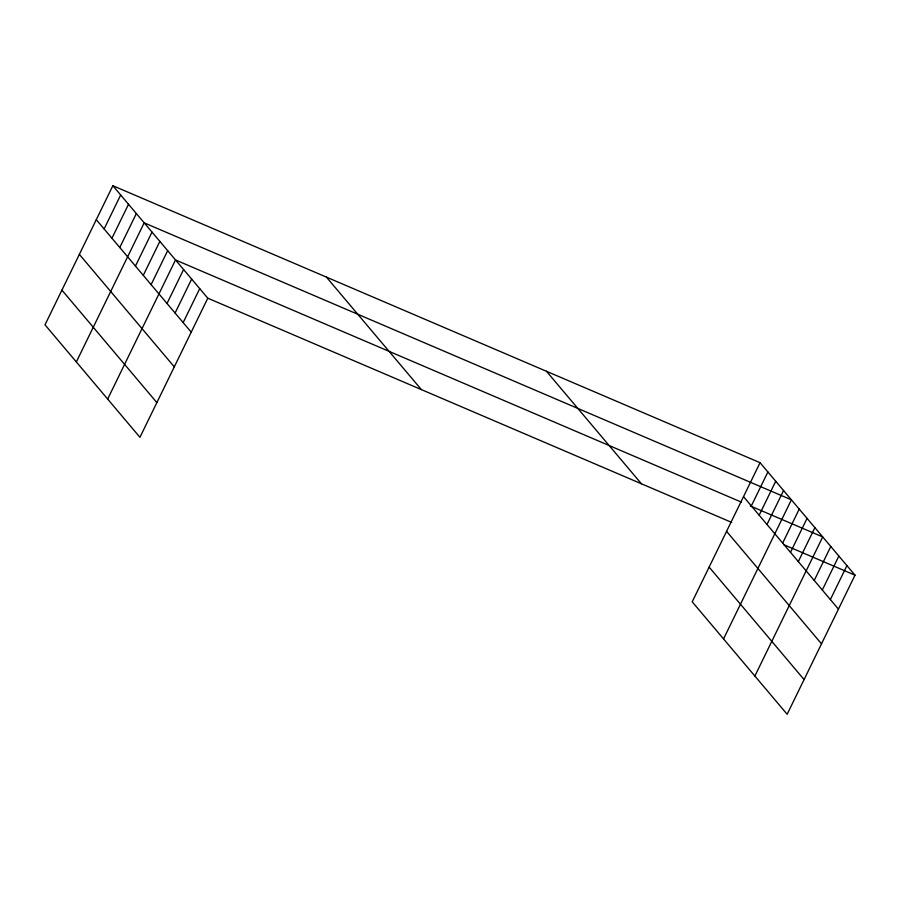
<?xml version="1.0" encoding="UTF-8"?>
<svg xmlns="http://www.w3.org/2000/svg" width="900" height="900" viewBox="0 0 900 900"><rect width="100%" height="100%" fill="white"/><g stroke="black" fill="none" stroke-linecap="round" stroke-linejoin="round"><path stroke-width="1.35" d="M112.849 185.715L45 324.821L139.939 437.31L207.787 298.192L112.849 185.715L760.061 462.69L855 575.179L787.151 714.285L692.212 601.808L760.061 462.69M104.119 228.96L120.679 194.996M111.949 238.241L128.509 204.278M119.779 247.523L136.35 213.559M76.331 361.946L144.18 222.84L791.393 499.815L723.544 638.921M135.45 266.074L152.01 232.11M143.28 275.355L159.84 241.391M151.11 284.636L167.67 250.672M107.663 399.06L175.511 259.954L741.352 502.11M167.018 303.48L183.578 269.516M175.084 313.031L191.644 279.079M183.15 322.594L199.721 288.641M751.331 505.935L767.891 471.971M759.161 515.216L775.721 481.252M766.991 524.498L783.562 490.534M782.663 543.049L799.222 509.096M790.492 552.33L807.053 518.366M798.322 561.611L814.883 527.648M754.875 676.035L822.724 536.929L750.251 505.924M814.23 580.455L830.79 546.491M822.296 590.018L838.856 556.054M830.363 599.569L846.934 565.616M207.787 298.192L731.678 522.405M783.81 544.702L855 575.179M743.501 496.654L838.44 609.131M726.57 531.349L821.509 643.837M546.48 371.295L641.419 483.772M709.133 567.101L804.071 679.579M326.43 277.121L421.369 389.599M96.289 219.679L191.227 332.156M79.358 254.374L174.296 366.863M61.92 290.126L156.859 402.604"/></g></svg>
